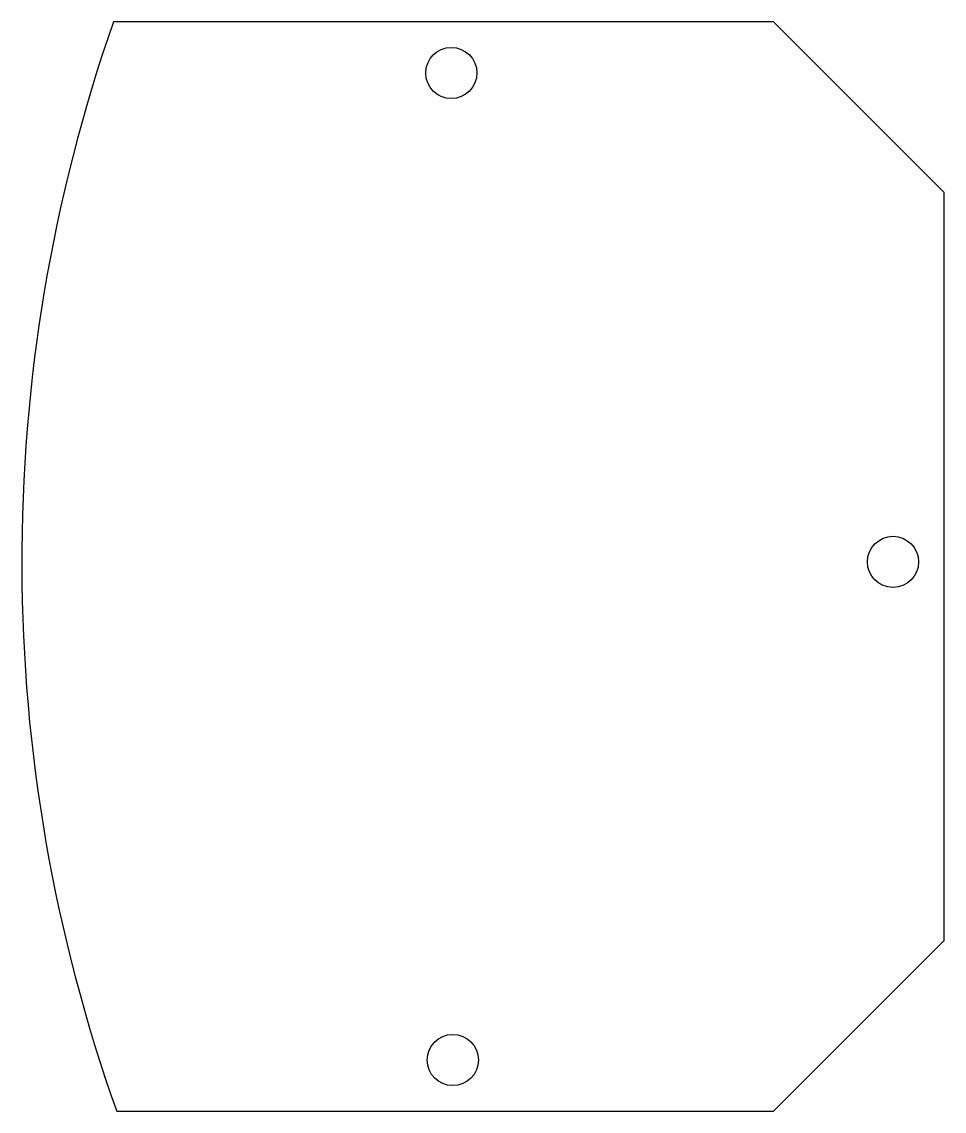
# Model space of a CAD drawing. Header units: millimetres. Extents: x -49 to 5.1, y -32.2 to 31.7.
import ezdxf

# ---------------------------------------------------------------- set-up
doc = ezdxf.new("R2010")
doc.units = ezdxf.units.MM
doc.layers.get('0').update_dxf_attribs({"linetype": 'CONTINUOUS'})

msp = doc.modelspace()

# ---------------------------------------------------------------- linework, layer by layer
msp.add_lwpolyline([(5.057, 21.659), (-4.943, 31.659), (-43.629, 31.659, 0.171167), (-43.439, -32.198), (-4.943, -32.198), (5.057, -22.198)], format="xyb", close=True)
for centre in [(-23.83, 28.659), (2.057, 0), (-23.742, -29.198)]:
    msp.add_circle(centre, 1.5)

doc.saveas('drawing.dxf')
